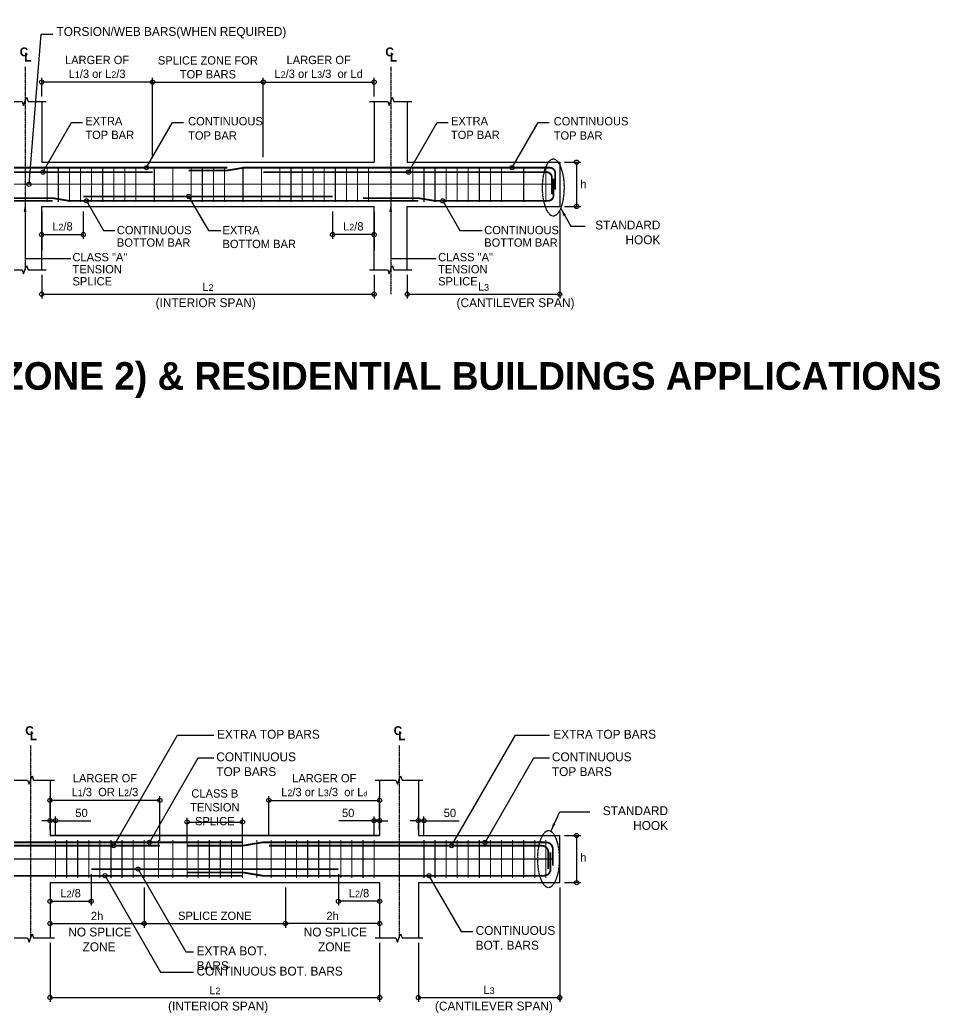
# Model space of a CAD drawing. Header units: millimetres. Extents: x 51757 to 77596, y 43835 to 63839.
# Drawn here: x 55982 to 64288, y 54060 to 63027 of the extents above; entities that cross this region are included whole.
import ezdxf

# ---------------------------------------------------------------- set-up
doc = ezdxf.new("R2010")
doc.units = ezdxf.units.MM
doc.header["$PDMODE"] = 3
doc.linetypes.add('CENTER2', pattern=[28.575, 19.05, -3.175, 3.175, -3.175])
doc.linetypes.add('HIDDEN2', pattern=[4.7625, 3.175, -1.5875])
for name, color, linetype in [('G-ANNO-DIM', 106, 'Continuous'), ('G-ANNO-SYMBOLS', 4, 'Continuous'), ('G-GRID LINES', 8, 'Continuous'), ('S-DETAILS', 254, 'Continuous'), ('S-REBARS', 162, 'Continuous')]:
    doc.layers.add(name, color=color, linetype=linetype)
doc.styles.add('Century', font='GOTHIC.TTF')
doc.dimstyles.new('DIM1_30', dxfattribs={"dimscale": 30, "dimtxt": 2.5, "dimasz": 2.5, "dimexe": 1.25, "dimexo": 1.5, "dimgap": 1, "dimtad": 1, "dimdec": 0, "dimtxsty": 'Century', "dimblk": 'SMALL', "dimcen": 2.5, "dimadec": 0, "dimazin": 0, "dimtfac": 1, "dimtdec": 0, "dimtmove": 0, "dimatfit": 3, "dimfxl": 1, "dimarcsym": 0})

# ---------------------------------------------------------------- blocks, each defined once
blk = doc.blocks.new('_Small')
at = {"color": 0, "linetype": 'ByBlock', "lineweight": -2}
blk.add_circle((0, 0), 0.25, dxfattribs=at)
blk = doc.blocks.new('*D4')
at = {"layer": 'Defpoints', "color": 0, "transparency": 16777216}
for p in [(56178.9, 60771), (59178.9, 60771), (59178.9, 60550.2)]:
    blk.add_point(p, dxfattribs=at)
at = {"layer": 'G-ANNO-DIM', "color": 0, "lineweight": -2, "transparency": 16777216}
for p, q in [((56178.9, 60726), (56178.9, 60512.7)), ((59178.9, 60726), (59178.9, 60512.7)), ((56178.9, 60550.2), (59178.9, 60550.2))]:
    blk.add_line(p, q, dxfattribs=at)
at = {"layer": 'G-ANNO-DIM', "color": 0, "lineweight": -2, "transparency": 16777216, "xscale": 75, "yscale": 75, "zscale": 75, "rotation": 180}
blk.add_blockref('_Small', (56178.9, 60550.2), dxfattribs=at)
at = {"layer": 'G-ANNO-DIM', "color": 0, "lineweight": -2, "transparency": 16777216, "xscale": 75, "yscale": 75, "zscale": 75}
blk.add_blockref('_Small', (59178.9, 60550.2), dxfattribs=at)
at = {"layer": 'G-ANNO-DIM', "color": 0, "transparency": 16777216, "insert": (57678.9, 60617.7), "char_height": 75, "attachment_point": 5, "style": 'Century'}
blk.add_mtext('L{\\H0.8x;2}', dxfattribs=at)
blk = doc.blocks.new('*D5')
at = {"layer": 'Defpoints', "color": 0, "transparency": 16777216}
for p in [(60853.9, 61342.5), (59478.9, 60771), (60853.9, 60550.2)]:
    blk.add_point(p, dxfattribs=at)
at = {"layer": 'G-ANNO-DIM', "color": 0, "lineweight": -2, "transparency": 16777216}
for p, q in [((60853.9, 61297.5), (60853.9, 60512.7)), ((59478.9, 60726), (59478.9, 60512.7)), ((59478.9, 60550.2), (60853.9, 60550.2))]:
    blk.add_line(p, q, dxfattribs=at)
at = {"layer": 'G-ANNO-DIM', "color": 0, "lineweight": -2, "transparency": 16777216, "xscale": 75, "yscale": 75, "zscale": 75, "rotation": 180}
blk.add_blockref('_Small', (59478.9, 60550.2), dxfattribs=at)
at = {"layer": 'G-ANNO-DIM', "color": 0, "lineweight": -2, "transparency": 16777216, "xscale": 75, "yscale": 75, "zscale": 75}
blk.add_blockref('_Small', (60853.9, 60550.2), dxfattribs=at)
at = {"layer": 'G-ANNO-DIM', "color": 0, "transparency": 16777216, "insert": (60166.4, 60618.5), "char_height": 75, "attachment_point": 5, "style": 'Century'}
blk.add_mtext('L{\\H0.8x;3}', dxfattribs=at)
blk = doc.blocks.new('*D6')
at = {"layer": 'Defpoints', "color": 0, "transparency": 16777216}
for p in [(56178.9, 61342.5), (56553.9, 61342.5), (56553.9, 61088.7)]:
    blk.add_point(p, dxfattribs=at)
at = {"layer": 'G-ANNO-DIM', "color": 0, "lineweight": -2, "transparency": 16777216}
for p, q in [((56178.9, 61297.5), (56178.9, 61051.2)), ((56553.9, 61297.5), (56553.9, 61051.2)), ((56178.9, 61088.7), (56553.9, 61088.7))]:
    blk.add_line(p, q, dxfattribs=at)
at = {"layer": 'G-ANNO-DIM', "color": 0, "lineweight": -2, "transparency": 16777216, "xscale": 75, "yscale": 75, "zscale": 75, "rotation": 180}
blk.add_blockref('_Small', (56178.9, 61088.7), dxfattribs=at)
at = {"layer": 'G-ANNO-DIM', "color": 0, "lineweight": -2, "transparency": 16777216, "xscale": 75, "yscale": 75, "zscale": 75}
blk.add_blockref('_Small', (56553.9, 61088.7), dxfattribs=at)
at = {"layer": 'G-ANNO-DIM', "color": 0, "transparency": 16777216, "insert": (56366.4, 61162.3), "char_height": 75, "attachment_point": 5, "style": 'Century'}
blk.add_mtext('L{\\H0.8x;2}/8', dxfattribs=at)
blk = doc.blocks.new('*D8')
at = {"layer": 'Defpoints', "color": 0, "transparency": 16777216}
for p in [(56178.9, 62464.9), (56178.9, 62290.3), (57178.9, 61742.5)]:
    blk.add_point(p, dxfattribs=at)
at = {"layer": 'G-ANNO-DIM', "color": 0, "lineweight": -2, "transparency": 16777216}
for p, q in [((56178.9, 62335.3), (56178.9, 62502.4)), ((57178.9, 61787.5), (57178.9, 62502.4)), ((57178.9, 62464.9), (56178.9, 62464.9))]:
    blk.add_line(p, q, dxfattribs=at)
at = {"layer": 'G-ANNO-DIM', "color": 0, "lineweight": -2, "transparency": 16777216, "xscale": 75, "yscale": 75, "zscale": 75, "rotation": 180}
blk.add_blockref('_Small', (56178.9, 62464.9), dxfattribs=at)
at = {"layer": 'G-ANNO-DIM', "color": 0, "lineweight": -2, "transparency": 16777216, "xscale": 75, "yscale": 75, "zscale": 75}
blk.add_blockref('_Small', (57178.9, 62464.9), dxfattribs=at)
at = {"layer": 'G-ANNO-DIM', "color": 0, "transparency": 16777216, "insert": (56678.9, 62601.9), "char_height": 75, "attachment_point": 5, "style": 'Century'}
blk.add_mtext('LARGER OF\\PL{\\H0.8x;1}/3 or L{\\H0.8x;2}/3', dxfattribs=at)
blk = doc.blocks.new('*D9')
at = {"layer": 'Defpoints', "color": 0, "transparency": 16777216}
for p in [(59178.9, 62464.9), (59178.9, 62290.3), (58178.9, 61742.5)]:
    blk.add_point(p, dxfattribs=at)
at = {"layer": 'G-ANNO-DIM', "color": 0, "lineweight": -2, "transparency": 16777216}
for p, q in [((58178.9, 61787.5), (58178.9, 62502.4)), ((59178.9, 62335.3), (59178.9, 62502.4)), ((58178.9, 62464.9), (59178.9, 62464.9))]:
    blk.add_line(p, q, dxfattribs=at)
at = {"layer": 'G-ANNO-DIM', "color": 0, "lineweight": -2, "transparency": 16777216, "xscale": 75, "yscale": 75, "zscale": 75, "rotation": 180}
blk.add_blockref('_Small', (58178.9, 62464.9), dxfattribs=at)
at = {"layer": 'G-ANNO-DIM', "color": 0, "lineweight": -2, "transparency": 16777216, "xscale": 75, "yscale": 75, "zscale": 75}
blk.add_blockref('_Small', (59178.9, 62464.9), dxfattribs=at)
at = {"layer": 'G-ANNO-DIM', "color": 0, "transparency": 16777216, "insert": (58678.9, 62601.9), "char_height": 75, "attachment_point": 5, "style": 'Century'}
blk.add_mtext('LARGER OF\\PL{\\H0.8x;2}/3 or L{\\H0.8x;3}/3  or Ld', dxfattribs=at)
blk = doc.blocks.new('*D11')
at = {"layer": 'Defpoints', "color": 0, "transparency": 16777216}
for p in [(58803.9, 61342.5), (59178.9, 61342.5), (58803.9, 61088.7)]:
    blk.add_point(p, dxfattribs=at)
at = {"layer": 'G-ANNO-DIM', "color": 0, "lineweight": -2, "transparency": 16777216}
for p, q in [((58803.9, 61297.5), (58803.9, 61051.2)), ((59178.9, 61297.5), (59178.9, 61051.2)), ((59178.9, 61088.7), (58803.9, 61088.7))]:
    blk.add_line(p, q, dxfattribs=at)
at = {"layer": 'G-ANNO-DIM', "color": 0, "lineweight": -2, "transparency": 16777216, "xscale": 75, "yscale": 75, "zscale": 75, "rotation": 180}
blk.add_blockref('_Small', (58803.9, 61088.7), dxfattribs=at)
at = {"layer": 'G-ANNO-DIM', "color": 0, "lineweight": -2, "transparency": 16777216, "xscale": 75, "yscale": 75, "zscale": 75}
blk.add_blockref('_Small', (59178.9, 61088.7), dxfattribs=at)
at = {"layer": 'G-ANNO-DIM', "color": 0, "transparency": 16777216, "insert": (58991.4, 61162.3), "char_height": 75, "attachment_point": 5, "style": 'Century'}
blk.add_mtext('L{\\H0.8x;2}/8', dxfattribs=at)
blk = doc.blocks.new('*D12')
at = {"layer": 'Defpoints', "color": 0, "transparency": 16777216}
for p in [(58178.9, 62464.9), (57178.9, 61742.5), (58178.9, 61742.5)]:
    blk.add_point(p, dxfattribs=at)
at = {"layer": 'G-ANNO-DIM', "color": 0, "lineweight": -2, "transparency": 16777216}
for p, q in [((57178.9, 61787.5), (57178.9, 62502.4)), ((58178.9, 61787.5), (58178.9, 62502.4)), ((57178.9, 62464.9), (58178.9, 62464.9))]:
    blk.add_line(p, q, dxfattribs=at)
at = {"layer": 'G-ANNO-DIM', "color": 0, "lineweight": -2, "transparency": 16777216, "xscale": 75, "yscale": 75, "zscale": 75, "rotation": 180}
blk.add_blockref('_Small', (57178.9, 62464.9), dxfattribs=at)
at = {"layer": 'G-ANNO-DIM', "color": 0, "lineweight": -2, "transparency": 16777216, "xscale": 75, "yscale": 75, "zscale": 75}
blk.add_blockref('_Small', (58178.9, 62464.9), dxfattribs=at)
at = {"layer": 'G-ANNO-DIM', "color": 0, "transparency": 16777216, "insert": (57678.9, 62597.7), "char_height": 75, "attachment_point": 5, "style": 'Century'}
blk.add_mtext('SPLICE ZONE FOR\\PTOP BARS', dxfattribs=at)
blk = doc.blocks.new('*D23')
at = {"layer": 'Defpoints', "color": 0, "transparency": 16777216}
for p in [(56625.8, 55360.1), (56253.9, 55238.1), (56625.8, 55069.1)]:
    blk.add_point(p, dxfattribs=at)
at = {"layer": 'G-ANNO-DIM', "color": 0, "lineweight": -2, "transparency": 16777216}
for p, q in [((56625.8, 55315.1), (56625.8, 55031.6)), ((56253.9, 55193.1), (56253.9, 55031.6)), ((56253.9, 55069.1), (56625.8, 55069.1))]:
    blk.add_line(p, q, dxfattribs=at)
at = {"layer": 'G-ANNO-DIM', "color": 0, "lineweight": -2, "transparency": 16777216, "xscale": 75, "yscale": 75, "zscale": 75, "rotation": 180}
blk.add_blockref('_Small', (56253.9, 55069.1), dxfattribs=at)
at = {"layer": 'G-ANNO-DIM', "color": 0, "lineweight": -2, "transparency": 16777216, "xscale": 75, "yscale": 75, "zscale": 75}
blk.add_blockref('_Small', (56625.8, 55069.1), dxfattribs=at)
at = {"layer": 'G-ANNO-DIM', "color": 0, "transparency": 16777216, "insert": (56439.9, 55142.6), "char_height": 75, "attachment_point": 5, "style": 'Century'}
blk.add_mtext('L{\\H0.8x;2}/8', dxfattribs=at)
blk = doc.blocks.new('*D24')
at = {"layer": 'Defpoints', "color": 0, "transparency": 16777216}
for p in [(58857.1, 55360.1), (59228.9, 55238.1), (58857.1, 55069.1)]:
    blk.add_point(p, dxfattribs=at)
at = {"layer": 'G-ANNO-DIM', "color": 0, "lineweight": -2, "transparency": 16777216}
for p, q in [((58857.1, 55315.1), (58857.1, 55031.6)), ((59228.9, 55193.1), (59228.9, 55031.6)), ((59228.9, 55069.1), (58857.1, 55069.1))]:
    blk.add_line(p, q, dxfattribs=at)
at = {"layer": 'G-ANNO-DIM', "color": 0, "lineweight": -2, "transparency": 16777216, "xscale": 75, "yscale": 75, "zscale": 75, "rotation": 180}
blk.add_blockref('_Small', (58857.1, 55069.1), dxfattribs=at)
at = {"layer": 'G-ANNO-DIM', "color": 0, "lineweight": -2, "transparency": 16777216, "xscale": 75, "yscale": 75, "zscale": 75}
blk.add_blockref('_Small', (59228.9, 55069.1), dxfattribs=at)
at = {"layer": 'G-ANNO-DIM', "color": 0, "transparency": 16777216, "insert": (59043, 55142.6), "char_height": 75, "attachment_point": 5, "style": 'Century'}
blk.add_mtext('L{\\H0.8x;2}/8', dxfattribs=at)
blk = doc.blocks.new('*D26')
at = {"layer": 'Defpoints', "color": 0, "transparency": 16777216}
for p in [(56253.9, 55238.1), (57103.9, 55238.1), (57103.9, 54868.5)]:
    blk.add_point(p, dxfattribs=at)
at = {"layer": 'G-ANNO-DIM', "color": 0, "lineweight": -2, "transparency": 16777216}
for p, q in [((56253.9, 55193.1), (56253.9, 54831)), ((57103.9, 55193.1), (57103.9, 54831)), ((56253.9, 54868.5), (57103.9, 54868.5))]:
    blk.add_line(p, q, dxfattribs=at)
at = {"layer": 'G-ANNO-DIM', "color": 0, "lineweight": -2, "transparency": 16777216, "xscale": 75, "yscale": 75, "zscale": 75, "rotation": 180}
blk.add_blockref('_Small', (56253.9, 54868.5), dxfattribs=at)
at = {"layer": 'G-ANNO-DIM', "color": 0, "lineweight": -2, "transparency": 16777216, "xscale": 75, "yscale": 75, "zscale": 75}
blk.add_blockref('_Small', (57103.9, 54868.5), dxfattribs=at)
at = {"layer": 'G-ANNO-DIM', "color": 0, "transparency": 16777216, "insert": (56678.9, 54936.9), "char_height": 75, "attachment_point": 5, "style": 'Century'}
blk.add_mtext('2h', dxfattribs=at)
blk = doc.blocks.new('*D27')
at = {"layer": 'Defpoints', "color": 0, "transparency": 16777216}
for p in [(58378.9, 55238.1), (59228.9, 55238.1), (58378.9, 54868.5)]:
    blk.add_point(p, dxfattribs=at)
at = {"layer": 'G-ANNO-DIM', "color": 0, "lineweight": -2, "transparency": 16777216}
for p, q in [((58378.9, 55193.1), (58378.9, 54831)), ((59228.9, 55193.1), (59228.9, 54831)), ((59228.9, 54868.5), (58378.9, 54868.5))]:
    blk.add_line(p, q, dxfattribs=at)
at = {"layer": 'G-ANNO-DIM', "color": 0, "lineweight": -2, "transparency": 16777216, "xscale": 75, "yscale": 75, "zscale": 75, "rotation": 180}
blk.add_blockref('_Small', (58378.9, 54868.5), dxfattribs=at)
at = {"layer": 'G-ANNO-DIM', "color": 0, "lineweight": -2, "transparency": 16777216, "xscale": 75, "yscale": 75, "zscale": 75}
blk.add_blockref('_Small', (59228.9, 54868.5), dxfattribs=at)
at = {"layer": 'G-ANNO-DIM', "color": 0, "transparency": 16777216, "insert": (58803.9, 54936.9), "char_height": 75, "attachment_point": 5, "style": 'Century'}
blk.add_mtext('2h', dxfattribs=at)
blk = doc.blocks.new('*D28')
at = {"layer": 'Defpoints', "color": 0, "transparency": 16777216}
for p in [(57103.9, 55238.1), (58378.9, 55238.1), (58378.9, 54868.5)]:
    blk.add_point(p, dxfattribs=at)
at = {"layer": 'G-ANNO-DIM', "color": 0, "lineweight": -2, "transparency": 16777216}
for p, q in [((57103.9, 55193.1), (57103.9, 54831)), ((58378.9, 55193.1), (58378.9, 54831)), ((57103.9, 54868.5), (58378.9, 54868.5))]:
    blk.add_line(p, q, dxfattribs=at)
at = {"layer": 'G-ANNO-DIM', "color": 0, "lineweight": -2, "transparency": 16777216, "xscale": 75, "yscale": 75, "zscale": 75, "rotation": 180}
blk.add_blockref('_Small', (57103.9, 54868.5), dxfattribs=at)
at = {"layer": 'G-ANNO-DIM', "color": 0, "lineweight": -2, "transparency": 16777216, "xscale": 75, "yscale": 75, "zscale": 75}
blk.add_blockref('_Small', (58378.9, 54868.5), dxfattribs=at)
at = {"layer": 'G-ANNO-DIM', "color": 0, "transparency": 16777216, "insert": (57741.4, 54937.9), "char_height": 75, "width": 669.343, "attachment_point": 5, "style": 'Century'}
blk.add_mtext('SPLICE ZONE', dxfattribs=at)
blk = doc.blocks.new('*D41')
at = {"layer": 'Defpoints', "color": 0, "transparency": 16777216}
for p in [(56253.9, 54738.1), (59228.9, 54738.1), (59228.9, 54200.4)]:
    blk.add_point(p, dxfattribs=at)
at = {"layer": 'G-ANNO-DIM', "color": 0, "lineweight": -2, "transparency": 16777216}
for p, q in [((56253.9, 54693.1), (56253.9, 54162.9)), ((59228.9, 54693.1), (59228.9, 54162.9)), ((56253.9, 54200.4), (59228.9, 54200.4))]:
    blk.add_line(p, q, dxfattribs=at)
at = {"layer": 'G-ANNO-DIM', "color": 0, "lineweight": -2, "transparency": 16777216, "xscale": 75, "yscale": 75, "zscale": 75, "rotation": 180}
blk.add_blockref('_Small', (56253.9, 54200.4), dxfattribs=at)
at = {"layer": 'G-ANNO-DIM', "color": 0, "lineweight": -2, "transparency": 16777216, "xscale": 75, "yscale": 75, "zscale": 75}
blk.add_blockref('_Small', (59228.9, 54200.4), dxfattribs=at)
at = {"layer": 'G-ANNO-DIM', "color": 0, "transparency": 16777216, "insert": (57741.4, 54267.9), "char_height": 75, "attachment_point": 5, "style": 'Century'}
blk.add_mtext('L{\\H0.8x;2}', dxfattribs=at)
blk = doc.blocks.new('*D42')
at = {"layer": 'Defpoints', "color": 0, "transparency": 16777216}
for p in [(60853.9, 55238.1), (59578.9, 54738.1), (60853.9, 54200.4)]:
    blk.add_point(p, dxfattribs=at)
at = {"layer": 'G-ANNO-DIM', "color": 0, "lineweight": -2, "transparency": 16777216}
for p, q in [((60853.9, 55193.1), (60853.9, 54162.9)), ((59578.9, 54693.1), (59578.9, 54162.9)), ((59578.9, 54200.4), (60853.9, 54200.4))]:
    blk.add_line(p, q, dxfattribs=at)
at = {"layer": 'G-ANNO-DIM', "color": 0, "lineweight": -2, "transparency": 16777216, "xscale": 75, "yscale": 75, "zscale": 75, "rotation": 180}
blk.add_blockref('_Small', (59578.9, 54200.4), dxfattribs=at)
at = {"layer": 'G-ANNO-DIM', "color": 0, "lineweight": -2, "transparency": 16777216, "xscale": 75, "yscale": 75, "zscale": 75}
blk.add_blockref('_Small', (60853.9, 54200.4), dxfattribs=at)
at = {"layer": 'G-ANNO-DIM', "color": 0, "transparency": 16777216, "insert": (60216.4, 54268.7), "char_height": 75, "attachment_point": 5, "style": 'Century'}
blk.add_mtext('L{\\H0.8x;3}', dxfattribs=at)
blk = doc.blocks.new('*D15')
at = {"layer": 'Defpoints', "color": 0, "transparency": 16777216}
for p in [(57991.4, 55784.7), (57491.4, 55571.1), (57991.4, 55571.1)]:
    blk.add_point(p, dxfattribs=at)
at = {"layer": 'G-ANNO-DIM', "color": 0, "lineweight": -2, "transparency": 16777216}
for p, q in [((57491.4, 55616.1), (57491.4, 55822.2)), ((57491.4, 55784.7), (57991.4, 55784.7)), ((57991.4, 55616.1), (57991.4, 55822.2))]:
    blk.add_line(p, q, dxfattribs=at)
at = {"layer": 'G-ANNO-DIM', "color": 0, "lineweight": -2, "transparency": 16777216, "xscale": 75, "yscale": 75, "zscale": 75, "rotation": 180}
blk.add_blockref('_Small', (57491.4, 55784.7), dxfattribs=at)
at = {"layer": 'G-ANNO-DIM', "color": 0, "lineweight": -2, "transparency": 16777216, "xscale": 75, "yscale": 75, "zscale": 75}
blk.add_blockref('_Small', (57991.4, 55784.7), dxfattribs=at)
at = {"layer": 'G-ANNO-DIM', "color": 0, "transparency": 16777216, "insert": (57741.4, 55917.5), "char_height": 75, "width": 790.525, "attachment_point": 5, "style": 'Century'}
blk.add_mtext('CLASS B TENSION SPLICE', dxfattribs=at)
blk = doc.blocks.new('*D16')
at = {"layer": 'Defpoints', "color": 0, "transparency": 16777216}
for p in [(56253.9, 55980.6), (56253.9, 55663.1), (57245.6, 55571.1)]:
    blk.add_point(p, dxfattribs=at)
at = {"layer": 'G-ANNO-DIM', "color": 0, "lineweight": -2, "transparency": 16777216}
for p, q in [((56253.9, 55708.1), (56253.9, 56018.1)), ((57245.6, 55980.6), (56253.9, 55980.6)), ((57245.6, 55616.1), (57245.6, 56018.1))]:
    blk.add_line(p, q, dxfattribs=at)
at = {"layer": 'G-ANNO-DIM', "color": 0, "lineweight": -2, "transparency": 16777216, "xscale": 75, "yscale": 75, "zscale": 75, "rotation": 180}
blk.add_blockref('_Small', (56253.9, 55980.6), dxfattribs=at)
at = {"layer": 'G-ANNO-DIM', "color": 0, "lineweight": -2, "transparency": 16777216, "xscale": 75, "yscale": 75, "zscale": 75}
blk.add_blockref('_Small', (57245.6, 55980.6), dxfattribs=at)
at = {"layer": 'G-ANNO-DIM', "color": 0, "transparency": 16777216, "insert": (56749.8, 56117.5), "char_height": 75, "width": 696.408, "attachment_point": 5, "style": 'Century'}
blk.add_mtext('LARGER OF L{\\H0.8x;1}/3  OR L{\\H0.8x;2}/3 ', dxfattribs=at)
blk = doc.blocks.new('*D17')
at = {"layer": 'Defpoints', "color": 0, "transparency": 16777216}
for p in [(59228.9, 55980.6), (58228.9, 55615.3), (59228.9, 55663.1)]:
    blk.add_point(p, dxfattribs=at)
at = {"layer": 'G-ANNO-DIM', "color": 0, "lineweight": -2, "transparency": 16777216}
for p, q in [((58228.9, 55660.3), (58228.9, 56018.1)), ((58228.9, 55980.6), (59228.9, 55980.6)), ((59228.9, 55708.1), (59228.9, 56018.1))]:
    blk.add_line(p, q, dxfattribs=at)
at = {"layer": 'G-ANNO-DIM', "color": 0, "lineweight": -2, "transparency": 16777216, "xscale": 75, "yscale": 75, "zscale": 75, "rotation": 180}
blk.add_blockref('_Small', (58228.9, 55980.6), dxfattribs=at)
at = {"layer": 'G-ANNO-DIM', "color": 0, "lineweight": -2, "transparency": 16777216, "xscale": 75, "yscale": 75, "zscale": 75}
blk.add_blockref('_Small', (59228.9, 55980.6), dxfattribs=at)
at = {"layer": 'G-ANNO-DIM', "color": 0, "transparency": 16777216, "insert": (58728.9, 56117.5), "char_height": 75, "attachment_point": 5, "style": 'Century'}
blk.add_mtext('LARGER OF\\PL{\\H0.8x;2}/3 or L{\\H0.8x;3}/3  or L{\\H0.6x;d}', dxfattribs=at)
blk = doc.blocks.new('*D37')
at = {"layer": 'Defpoints', "color": 0, "transparency": 16777216}
for p in [(56303.9, 55797.1), (56253.9, 55663.1), (56303.9, 55623.1)]:
    blk.add_point(p, dxfattribs=at)
at = {"layer": 'G-ANNO-DIM', "color": 0, "lineweight": -2, "transparency": 16777216}
for p, q in [((56253.9, 55797.1), (56178.9, 55797.1)), ((56253.9, 55708.1), (56253.9, 55834.6)), ((56253.9, 55797.1), (56303.9, 55797.1)), ((56303.9, 55668.1), (56303.9, 55834.6)), ((56303.9, 55797.1), (56622.1, 55797.1))]:
    blk.add_line(p, q, dxfattribs=at)
at = {"layer": 'G-ANNO-DIM', "color": 0, "lineweight": -2, "transparency": 16777216, "xscale": 75, "yscale": 75, "zscale": 75}
blk.add_blockref('_Small', (56253.9, 55797.1), dxfattribs=at)
at = {"layer": 'G-ANNO-DIM', "color": 0, "lineweight": -2, "transparency": 16777216, "xscale": 75, "yscale": 75, "zscale": 75, "rotation": 180}
blk.add_blockref('_Small', (56303.9, 55797.1), dxfattribs=at)
at = {"layer": 'G-ANNO-DIM', "color": 0, "transparency": 16777216, "insert": (56538, 55866.5), "char_height": 75, "attachment_point": 5, "style": 'Century'}
blk.add_mtext('50', dxfattribs=at)
blk = doc.blocks.new('*D19')
at = {"layer": 'Defpoints', "color": 0, "transparency": 16777216}
for p in [(59178.9, 55797.1), (59178.9, 55623.1), (59228.9, 55663.1)]:
    blk.add_point(p, dxfattribs=at)
at = {"layer": 'G-ANNO-DIM', "color": 0, "lineweight": -2, "transparency": 16777216}
for p, q in [((59178.9, 55797.1), (58860.8, 55797.1)), ((59178.9, 55668.1), (59178.9, 55834.6)), ((59228.9, 55797.1), (59178.9, 55797.1)), ((59228.9, 55708.1), (59228.9, 55834.6)), ((59228.9, 55797.1), (59303.9, 55797.1))]:
    blk.add_line(p, q, dxfattribs=at)
at = {"layer": 'G-ANNO-DIM', "color": 0, "lineweight": -2, "transparency": 16777216, "xscale": 75, "yscale": 75, "zscale": 75}
blk.add_blockref('_Small', (59178.9, 55797.1), dxfattribs=at)
at = {"layer": 'G-ANNO-DIM', "color": 0, "lineweight": -2, "transparency": 16777216, "xscale": 75, "yscale": 75, "zscale": 75, "rotation": 180}
blk.add_blockref('_Small', (59228.9, 55797.1), dxfattribs=at)
at = {"layer": 'G-ANNO-DIM', "color": 0, "transparency": 16777216, "insert": (58944.9, 55866.5), "char_height": 75, "attachment_point": 5, "style": 'Century'}
blk.add_mtext('50', dxfattribs=at)
blk = doc.blocks.new('*D38')
at = {"layer": 'Defpoints', "color": 0, "transparency": 16777216}
for p in [(59628.9, 55797.1), (59578.9, 55663.1), (59628.9, 55623.1)]:
    blk.add_point(p, dxfattribs=at)
at = {"layer": 'G-ANNO-DIM', "color": 0, "lineweight": -2, "transparency": 16777216}
for p, q in [((59578.9, 55797.1), (59503.9, 55797.1)), ((59578.9, 55708.1), (59578.9, 55834.6)), ((59578.9, 55797.1), (59628.9, 55797.1)), ((59628.9, 55668.1), (59628.9, 55834.6)), ((59628.9, 55797.1), (59947.1, 55797.1))]:
    blk.add_line(p, q, dxfattribs=at)
at = {"layer": 'G-ANNO-DIM', "color": 0, "lineweight": -2, "transparency": 16777216, "xscale": 75, "yscale": 75, "zscale": 75}
blk.add_blockref('_Small', (59578.9, 55797.1), dxfattribs=at)
at = {"layer": 'G-ANNO-DIM', "color": 0, "lineweight": -2, "transparency": 16777216, "xscale": 75, "yscale": 75, "zscale": 75, "rotation": 180}
blk.add_blockref('_Small', (59628.9, 55797.1), dxfattribs=at)
at = {"layer": 'G-ANNO-DIM', "color": 0, "transparency": 16777216, "insert": (59863, 55866.5), "char_height": 75, "attachment_point": 5, "style": 'Century'}
blk.add_mtext('50', dxfattribs=at)

msp = doc.modelspace()

# ---------------------------------------------------------------- linework, layer by layer
at = {"color": 8, "linetype": 'Continuous'}
for points in [[(55838.9, 62290.3), (56001.6, 62290.3), (56015.3, 62252.8), (56042.6, 62327.8), (56056.2, 62290.3), (56218.9, 62290.3)], [(59138.9, 62290.3), (59301.6, 62290.3), (59315.3, 62252.8), (59342.6, 62327.8), (59356.2, 62290.3), (59518.9, 62290.3)], [(55838.9, 60771), (56001.6, 60771), (56015.3, 60733.5), (56042.6, 60808.5), (56056.2, 60771), (56218.9, 60771)], [(59138.9, 60771), (59301.6, 60771), (59315.3, 60733.5), (59342.6, 60808.5), (59356.2, 60771), (59518.9, 60771)], [(55863.9, 56163.1), (56051.6, 56163.1), (56065.3, 56125.6), (56092.6, 56200.6), (56106.2, 56163.1), (56293.9, 56163.1)], [(59188.9, 56163.1), (59376.6, 56163.1), (59390.3, 56125.6), (59417.6, 56200.6), (59431.2, 56163.1), (59618.9, 56163.1)], [(55863.9, 54738.1), (56051.6, 54738.1), (56065.3, 54700.6), (56092.6, 54775.6), (56106.2, 54738.1), (56293.9, 54738.1)], [(59188.9, 54738.1), (59376.6, 54738.1), (59390.3, 54700.6), (59417.6, 54775.6), (59431.2, 54738.1), (59618.9, 54738.1)]]:
    msp.add_lwpolyline(points, dxfattribs=at)
at = {"layer": 'G-ANNO-DIM'}
for p, q in [((60898.9, 61742.5), (61043.8, 61742.5)), ((61006.3, 61742.5), (61006.3, 61342.5)), ((60898.9, 61342.5), (61043.8, 61342.5)), ((60898.9, 55663.1), (61043.8, 55663.1)), ((61006.3, 55663.1), (61006.3, 55238.1)), ((60898.9, 55238.1), (61043.8, 55238.1))]:
    msp.add_line(p, q, dxfattribs=at)
at = {"layer": 'G-ANNO-SYMBOLS'}
for p, q in [((56253.9, 56163.1), (56253.9, 55663.1)), ((59228.9, 56163.1), (59228.9, 55663.1)), ((59578.9, 56163.1), (59578.9, 55663.1)), ((59228.9, 55663.1), (56253.9, 55663.1)), ((56253.9, 55663.1), (59228.9, 55663.1)), ((59578.9, 55663.1), (60853.9, 55663.1)), ((60853.9, 55238.1), (60853.9, 55663.1)), ((56253.9, 55238.1), (56253.9, 54738.1)), ((56253.9, 55238.1), (59228.9, 55238.1)), ((59228.9, 55238.1), (59228.9, 54738.1)), ((59578.9, 55238.1), (60853.9, 55238.1)), ((59578.9, 55238.1), (59578.9, 54738.1))]:
    msp.add_line(p, q, dxfattribs=at)
at = {"layer": 'G-ANNO-SYMBOLS', "color": 8, "linetype": 'HIDDEN2', "ltscale": 0.5, "extrusion": (0, 0, -1)}
for centre in [(60796.2, 61513), (60753.1, 55450.6)]:
    msp.add_ellipse(centre, major_axis=(0, -255.4), ratio=0.391516, dxfattribs=at)
at = {"layer": 'G-GRID LINES', "linetype": 'CENTER2', "ltscale": 0.5}
for p, q in [((56028.9, 62603.7), (56028.9, 60771)), ((59328.9, 62603.7), (59328.9, 60550.2)), ((56078.9, 56476.6), (56078.9, 54738.1)), ((59403.9, 56476.6), (59403.9, 54738.1))]:
    msp.add_line(p, q, dxfattribs=at)
at = {"layer": 'S-DETAILS'}
for p, q in [((56178.9, 62290.3), (56178.9, 61742.5)), ((59178.9, 62290.3), (59178.9, 61742.5)), ((59478.9, 62290.3), (59478.9, 61742.5)), ((56178.9, 61742.5), (59178.9, 61742.5)), ((59478.9, 61742.5), (60853.9, 61742.5)), ((60853.9, 61742.5), (60853.9, 61342.5)), ((56178.9, 60771), (56178.9, 61342.5)), ((56178.9, 61342.5), (59178.9, 61342.5)), ((59178.9, 60771), (59178.9, 61342.5)), ((59478.9, 60771), (59478.9, 61342.5)), ((59478.9, 61342.5), (60853.9, 61342.5)), ((56178.9, 61292.5), (56178.9, 60944.7)), ((59178.9, 61292.5), (59178.9, 60944.7))]:
    msp.add_line(p, q, dxfattribs=at)
at = {"layer": 'S-REBARS', "color": 5}
for points, const_width in [([(57853.9, 61692.5), (54703.9, 61692.5), (54553.9, 61667.5), (54203.9, 61667.5)], 16), ([(56553.9, 61432.5), (58803.9, 61432.5)], 16), ([(59578.9, 61392.5), (56428.9, 61392.5), (56278.9, 61417.5), (55778.9, 61417.5)], 16), ([(57991.4, 55601.1), (54846.4, 55601.1), (54666.4, 55571.1), (54166.4, 55571.1)], 16), ([(60731.9, 55601.1), (58171.4, 55601.1), (57991.4, 55571.1), (57491.4, 55571.1)], 16), ([(60728.9, 55623.1), (60728.9, 55278.1)], 10), ([(54912.3, 55571.1), (57245.6, 55571.1)], 16), ([(58228.9, 55571.1), (60691.9, 55571.1)], 16), ([(54166.4, 55330.1), (54666.4, 55330.1), (54846.4, 55300.1), (57991.4, 55300.1)], 16), ([(56625.8, 55360.1), (58857.1, 55360.1)], 16), ([(57491.4, 55330.1), (57991.4, 55330.1), (58171.4, 55300.1), (60711.9, 55300.1)], 16)]:
    msp.add_lwpolyline(points, dxfattribs=dict(at, const_width=const_width))
at = {"layer": 'S-REBARS', "color": 4, "lineweight": 30, "const_width": 10}
for points in [[(56228.9, 61702.5), (56228.9, 61382.5)], [(56328.9, 61702.5), (56328.9, 61382.5)], [(56428.9, 61702.5), (56428.9, 61382.5)], [(56528.9, 61702.5), (56528.9, 61382.5)], [(56628.9, 61702.5), (56628.9, 61382.5)], [(56728.9, 61702.5), (56728.9, 61382.5)], [(56828.9, 61702.5), (56828.9, 61382.5)], [(56928.9, 61702.5), (56928.9, 61382.5)], [(57028.9, 61702.5), (57028.9, 61382.5)], [(57195.6, 61702.5), (57195.6, 61382.5)], [(57362.3, 61702.5), (57362.3, 61382.5)], [(57528.9, 61702.5), (57528.9, 61382.5)], [(57628.9, 61702.5), (57628.9, 61382.5)], [(57728.9, 61702.5), (57728.9, 61382.5)], [(57828.9, 61702.5), (57828.9, 61382.5)], [(57995.6, 61702.5), (57995.6, 61382.5)], [(58162.3, 61702.5), (58162.3, 61382.5)], [(58328.9, 61702.5), (58328.9, 61382.5)], [(58428.9, 61702.5), (58428.9, 61382.5)], [(58528.9, 61702.5), (58528.9, 61382.5)], [(58628.9, 61702.5), (58628.9, 61382.5)], [(58728.9, 61702.5), (58728.9, 61382.5)], [(58828.9, 61702.5), (58828.9, 61382.5)], [(58928.9, 61702.5), (58928.9, 61382.5)], [(59028.9, 61702.5), (59028.9, 61382.5)], [(59128.9, 61702.5), (59128.9, 61382.5)], [(59528.9, 61702.5), (59528.9, 61382.5)], [(59628.9, 61702.5), (59628.9, 61382.5)], [(59728.9, 61702.5), (59728.9, 61382.5)], [(59828.9, 61702.5), (59828.9, 61382.5)], [(59928.9, 61702.5), (59928.9, 61382.5)], [(60028.9, 61702.5), (60028.9, 61382.5)], [(60128.9, 61702.5), (60128.9, 61382.5)], [(60228.9, 61702.5), (60228.9, 61382.5)], [(60328.9, 61702.5), (60328.9, 61382.5)], [(60528.9, 61702.5), (60528.9, 61382.5)], [(60528.9, 61702.5), (60528.9, 61382.5)], [(60728.9, 61702.5), (60728.9, 61382.5)], [(56303.9, 55623.1), (56303.9, 55278.1)], [(56403.9, 55623.1), (56403.9, 55278.1)], [(56503.9, 55623.1), (56503.9, 55278.1)], [(56603.9, 55623.1), (56603.9, 55278.1)], [(56703.9, 55623.1), (56703.9, 55278.1)], [(56803.9, 55623.1), (56803.9, 55278.1)], [(56903.9, 55623.1), (56903.9, 55278.1)], [(57003.9, 55623.1), (57003.9, 55278.1)], [(57103.9, 55623.1), (57103.9, 55278.1)], [(57233.1, 55623.1), (57233.1, 55278.1)], [(57362.3, 55623.1), (57362.3, 55278.1)], [(57491.4, 55623.1), (57491.4, 55278.1)], [(57591.4, 55623.1), (57591.4, 55278.1)], [(57691.4, 55623.1), (57691.4, 55278.1)], [(57791.4, 55623.1), (57791.4, 55278.1)], [(57891.4, 55623.1), (57891.4, 55278.1)], [(57991.4, 55623.1), (57991.4, 55278.1)], [(58120.6, 55623.1), (58120.6, 55278.1)], [(58249.8, 55623.1), (58249.8, 55278.1)], [(58378.9, 55623.1), (58378.9, 55278.1)], [(58478.9, 55623.1), (58478.9, 55278.1)], [(58578.9, 55623.1), (58578.9, 55278.1)], [(58678.9, 55623.1), (58678.9, 55278.1)], [(58778.9, 55623.1), (58778.9, 55278.1)], [(58878.9, 55623.1), (58878.9, 55278.1)], [(58978.9, 55623.1), (58978.9, 55278.1)], [(59078.9, 55623.1), (59078.9, 55278.1)], [(59178.9, 55623.1), (59178.9, 55278.1)], [(59628.9, 55623.1), (59628.9, 55278.1)], [(59728.9, 55623.1), (59728.9, 55278.1)], [(59828.9, 55623.1), (59828.9, 55278.1)], [(59928.9, 55623.1), (59928.9, 55278.1)], [(60028.9, 55623.1), (60028.9, 55278.1)], [(60128.9, 55623.1), (60128.9, 55278.1)], [(60228.9, 55623.1), (60228.9, 55278.1)], [(60328.9, 55623.1), (60328.9, 55278.1)], [(60428.9, 55623.1), (60428.9, 55278.1)], [(60528.9, 55623.1), (60528.9, 55278.1)], [(60628.9, 55623.1), (60628.9, 55278.1)]]:
    msp.add_lwpolyline(points, dxfattribs=at)
at = {"layer": 'S-REBARS', "color": 5, "const_width": 16}
for points in [[(57503.9, 61667.5), (57853.9, 61667.5), (58003.9, 61692.5), (60763.9, 61692.5, -0.414214), (60813.9, 61642.5), (60813.9, 61492.5)], [(58178.9, 61652.4), (60733.9, 61652.4, -0.414214), (60783.9, 61602.4), (60783.9, 61452.4)], [(59729.9, 55601.1), (60731.9, 55601.1, -0.414214), (60791.9, 55541.1), (60791.9, 55391.1)], [(60691.9, 55571.1, -0.414214), (60751.9, 55511.1), (60751.9, 55361.1)], [(60711.9, 55300.1, 0.414214), (60771.9, 55360.1), (60771.9, 55510.1)]]:
    msp.add_lwpolyline(points, format="xyb", dxfattribs=at)
at = {"layer": 'S-REBARS', "color": 5, "lineweight": 30}
for points, const_width in [([(57178.9, 61652.4), (54878.9, 61652.4)], 16), ([(52640.9, 61542.5), (60791.9, 61542.5)], 10), ([(52640.9, 55450.6), (60791.9, 55450.6)], 10)]:
    msp.add_lwpolyline(points, dxfattribs=dict(at, const_width=const_width))
at = {"layer": 'S-REBARS', "color": 5, "lineweight": 30, "const_width": 16}
msp.add_lwpolyline([(52643.9, 61592.5), (52643.9, 61442.5, 0.414214), (52693.9, 61392.5), (56278.9, 61392.5)], format="xyb", dxfattribs=at)
at = {"layer": 'S-REBARS', "color": 5}
msp.add_lwpolyline([(60798.9, 61592.5, 16, 16, 0), (60798.9, 61442.5, 16, 16, -0.414214), (60748.9, 61392.5, 16, 16, 0), (60632.5, 61392.5, 16, 16, 0), (60271.2, 61392.5, 16, 16, 0), (59728.9, 61392.5, 16, 16, 0), (59578.9, 61417.5, 16, 16, 0), (59078.9, 61417.5, 0, 0, 0)], format="xyseb", dxfattribs=at)

# ---------------------------------------------------------------- block references
at = {"layer": 'G-ANNO-DIM', "xscale": 75, "yscale": 75, "zscale": 75}
for p, rotation in [((61006.3, 61742.5), 90), ((61006.3, 61342.5), 270), ((61006.3, 55663.1), 90), ((61006.3, 55238.1), 270)]:
    msp.add_blockref('_Small', p, dxfattribs=dict(at, rotation=rotation))
at = {"layer": 'G-ANNO-DIM', "color": 1, "xscale": 75, "yscale": 75, "zscale": 75, "rotation": 106.3783494717528}
msp.add_blockref('_Small', (57505.2, 61432.5), dxfattribs=at)

# ---------------------------------------------------------------- texts
at = {"layer": 'Defpoints', "insert": (52525.4, 59937.1), "char_height": 250, "width": 12453.323, "attachment_point": 1, "style": 'Century'}
msp.add_mtext('{\\fCentury Gothic|b1|i0|c0|p34;IMRF (FOR SEISMIC ZONE 2) & RESIDENTIAL BUILDINGS APPLICATIONS}', dxfattribs=at)
at = {"layer": 'G-ANNO-DIM', "style": 'Century'}
for s, p in [('(INTERIOR SPAN)', (57207.3, 60433.5)), ('(CANTILEVER SPAN)', (59923.4, 60433.5))]:
    msp.add_text(s, height=80, dxfattribs=at).set_placement(p)
for s, insert, char_height, width, attachment_point in [('TORSION/WEB BARS(WHEN REQUIRED)', (56312.3, 62961.8), 80, 2442.225, 1), ('EXTRA TOP BAR', (56572.6, 62151), 75, 445.386, 1), ('EXTRA TOP BAR', (59872.6, 62151), 75, 445.386, 1), ('EXTRA BOTTOM BAR', (57810.8, 61166.5), 75, 695.069, 1), ('STANDARD HOOK', (61762.8, 61214.6), 80, 640.157, 3), ('EXTRA TOP BARS', (57761.4, 56617.2), 80, 895.55, 1), ('EXTRA TOP BARS', (60796.5, 56617.2), 80, 895.55, 1), ('CONTINUOUS TOP BARS ', (57754.8, 56413.3), 80, 885.074, 1), ('CONTINUOUS TOP BARS ', (60783.7, 56413.3), 80, 885.074, 1), ('STANDARD HOOK', (61831.9, 55927.4), 80, 653.696, 3), ('\\pi36.50696;NO SPLICE \\P\\pi166.10587;ZONE', (56382.1, 54831.7), 80, 617.46, 1), ('\\pi36.50696;NO SPLICE \\P\\pi166.10587;ZONE', (58507.1, 54831.7), 80, 617.46, 1), ('CONTINUOUS BOT. BARS ', (60095.4, 54845.8), 80, 902.978, 1), ('EXTRA BOT. BARS', (57576.5, 54661.3), 80, 895.55, 1), ('CONTINUOUS BOT. BARS ', (57576.5, 54478.9), 80, 1325.168, 1), ('(INTERIOR SPAN)', (57319.4, 54163.6), 80, 895.55, 1), ('(CANTILEVER SPAN)', (59728.2, 54163.6), 80, 1088.983, 1)]:
    msp.add_mtext(s, dxfattribs=dict(at, insert=insert, char_height=char_height, width=width, attachment_point=attachment_point))
at = {"layer": 'G-ANNO-DIM', "color": 7, "char_height": 80, "width": 142.382, "attachment_point": 1, "style": 'Century'}
for s, insert in [('{\\fCentury Gothic|b1|i0|c0|p34;C}', (55980.4, 62777.8)), ('{\\fCentury Gothic|b1|i0|c0|p34;C}', (59280.4, 62777.8)), ('{\\fCentury Gothic|b1|i0|c0|p34;L}', (56021.5, 62730.4)), ('{\\fCentury Gothic|b1|i0|c0|p34;L}', (59321.5, 62730.4)), ('{\\fCentury Gothic|b1|i0|c0|p34;C}', (56030.4, 56650.6)), ('{\\fCentury Gothic|b1|i0|c0|p34;L}', (56071.5, 56603.2)), ('{\\fCentury Gothic|b1|i0|c0|p34;C}', (59355.4, 56650.6)), ('{\\fCentury Gothic|b1|i0|c0|p34;L}', (59396.5, 56603.2))]:
    msp.add_mtext(s, dxfattribs=dict(at, insert=insert))
at = {"layer": 'G-ANNO-DIM', "char_height": 75, "attachment_point": 1, "style": 'Century'}
for s, insert, width, line_spacing_factor in [('CONTINUOUS TOP BAR', (57500.1, 62149.2), 690.102, 1.029593), ('CONTINUOUS TOP BAR', (60800.1, 62149.2), 690.102, 1.029593), ('CONTINUOUS BOTTOM BAR', (56857.3, 61166.5), 681.091, 0.900296), ('CONTINUOUS BOTTOM BAR', (60172.9, 61166.5), 681.091, 0.900296), ('CLASS "A" TENSION SPLICE', (56456.7, 60922.2), 782.451, 0.871999), ('CLASS "A" TENSION SPLICE', (59756.7, 60922.2), 782.451, 0.871999)]:
    msp.add_mtext(s, dxfattribs=dict(at, insert=insert, width=width, line_spacing_factor=line_spacing_factor))
at = {"layer": 'G-ANNO-DIM', "char_height": 75, "attachment_point": 5, "style": 'Century'}
for insert in [(61067.9, 61544), (61067.9, 55464.6)]:
    msp.add_mtext('h', dxfattribs=dict(at, insert=insert))

# ---------------------------------------------------------------- dimensions: what is measured, and where the dimension line sits
at = {"layer": 'G-ANNO-DIM'}
for base, p1, p2, text, picture, middle in [((59178.9, 62464.9), (58178.9, 61742.5), (59178.9, 62290.3), 'LARGER OF\\PL{\\H0.8x;2}/3 or L{\\H0.8x;3}/3  or Ld', '*D9', (58678.9, 62601.9)), ((58178.9, 62464.9), (57178.9, 61742.5), (58178.9, 61742.5), 'SPLICE ZONE FOR\\PTOP BARS', '*D12', (57678.9, 62597.7)), ((56553.9, 61088.7), (56178.9, 61342.5), (56553.9, 61342.5), 'L{\\H0.8x;2}/8', '*D6', (56366.4, 61162.3)), ((60853.9, 60550.2), (59478.9, 60771), (60853.9, 61342.5), 'L{\\H0.8x;3}', '*D5', (60166.4, 60618.5)), ((59178.9, 60550.2), (56178.9, 60771), (59178.9, 60771), 'L{\\H0.8x;2}', '*D4', (57678.9, 60617.7)), ((59228.9, 55980.6), (58228.9, 55615.3), (59228.9, 55663.1), 'LARGER OF\\PL{\\H0.8x;2}/3 or L{\\H0.8x;3}/3  or L{\\H0.6x;d}', '*D17', (58728.9, 56117.5)), ((56625.8, 55069.1), (56253.9, 55238.1), (56625.8, 55360.1), 'L{\\H0.8x;2}/8', '*D23', (56439.9, 55142.6)), ((57103.9, 54868.5), (56253.9, 55238.1), (57103.9, 55238.1), '2h', '*D26', (56678.9, 54936.9)), ((58378.9, 54868.5), (57103.9, 55238.1), (58378.9, 55238.1), 'SPLICE ZONE', '*D28', (57741.4, 54937.9)), ((60853.9, 54200.4), (59578.9, 54738.1), (60853.9, 55238.1), 'L{\\H0.8x;3}', '*D42', (60216.4, 54268.7)), ((59228.9, 54200.4), (56253.9, 54738.1), (59228.9, 54738.1), 'L{\\H0.8x;2}', '*D41', (57741.4, 54267.9))]:
    dim = msp.add_linear_dim(base=base, p1=p1, p2=p2, text=text, dimstyle='DIM1_30', dxfattribs=at)
    dim.commit()
    dim.dimension.update_dxf_attribs({"geometry": picture, "text_midpoint": middle})
for base, p1, p2, text, picture, middle in [((56178.9, 62464.9), (57178.9, 61742.5), (56178.9, 62290.3), 'LARGER OF\\PL{\\H0.8x;1}/3 or L{\\H0.8x;2}/3', '*D8', (56678.9, 62601.9)), ((58803.9, 61088.7), (59178.9, 61342.5), (58803.9, 61342.5), 'L{\\H0.8x;2}/8', '*D11', (58991.4, 61162.3)), ((56253.9, 55980.6), (57245.6, 55571.1), (56253.9, 55663.1), 'LARGER OF L{\\H0.8x;1}/3  OR L{\\H0.8x;2}/3 ', '*D16', (56749.8, 56117.5)), ((58857.1, 55069.1), (59228.9, 55238.1), (58857.1, 55360.1), 'L{\\H0.8x;2}/8', '*D24', (59043, 55142.6)), ((58378.9, 54868.5), (59228.9, 55238.1), (58378.9, 55238.1), '2h', '*D27', (58803.9, 54936.9))]:
    dim = msp.add_linear_dim(base=base, p1=p1, p2=p2, angle=180, text=text, dimstyle='DIM1_30', dxfattribs=at)
    dim.commit()
    dim.dimension.update_dxf_attribs({"geometry": picture, "text_midpoint": middle})
dim = msp.add_linear_dim(base=(57991.4, 55784.7), p1=(57491.4, 55571.1), p2=(57991.4, 55571.1), text='CLASS B TENSION SPLICE', dimstyle='DIM1_30', dxfattribs=at)
dim.commit()
dim.dimension.update_dxf_attribs({"geometry": '*D15', "text_midpoint": (57741.4, 55784.7), "dimtype": 160})
for base, p1, p2, picture, middle in [((56303.9, 55797.1), (56253.9, 55663.1), (56303.9, 55623.1), '*D37', (56538, 55866.5)), ((59628.9, 55797.1), (59578.9, 55663.1), (59628.9, 55623.1), '*D38', (59863, 55866.5))]:
    dim = msp.add_linear_dim(base=base, p1=p1, p2=p2, dimstyle='DIM1_30', dxfattribs=at)
    dim.commit()
    dim.dimension.update_dxf_attribs({"geometry": picture, "text_midpoint": middle})
dim = msp.add_linear_dim(base=(59178.9, 55797.1), p1=(59228.9, 55663.1), p2=(59178.9, 55623.1), angle=180, dimstyle='DIM1_30', dxfattribs=at)
dim.commit()
dim.dimension.update_dxf_attribs({"geometry": '*D19', "text_midpoint": (58944.9, 55866.5)})

# ---------------------------------------------------------------- leaders
for points in [[(56064.5, 61542.5), (56174.2, 62897.6), (56278.1, 62897.6)], [(56190.1, 61652.5), (56449, 62101), (56548.5, 62101)], [(57124.8, 61692.5), (57360.6, 62101), (57459.5, 62101)], [(59490.1, 61652.5), (59749, 62101), (59848.5, 62101)], [(60424.8, 61692.5), (60660.6, 62101), (60759.5, 62101)], [(57505.2, 61432.5), (57683.4, 61123.9), (57794.8, 61123.9)], [(56583, 61392.5), (56738, 61123.9), (56837.7, 61123.9)], [(59799, 61392.5), (59954, 61123.9), (60153.3, 61123.9)], [(56829.4, 55571.1), (57405.6, 56569), (57733.4, 56569)], [(59878.3, 55571.1), (60454.4, 56569), (60762.3, 56569)], [(57151, 55601.1), (57592.1, 56365.1), (57733.4, 56365.1)], [(60179.9, 55601.1), (60621, 56365.1), (60762.3, 56365.1)], [(57048.7, 55360.1), (57480, 54613.1), (57547.6, 54613.1)], [(56750.5, 55300.1), (57252.4, 54430.7), (57547.6, 54430.7)], [(59674, 55300.1), (59964.2, 54797.6), (60071.5, 54797.6)]]:
    msp.add_leader(points, dimstyle='DIM1_30', override={"dimldrblk": 'Small'}, dxfattribs=at)
for points in [[(56028.9, 61367.5), (56028.9, 60872.6), (56440.6, 60872.6)], [(59328.9, 61367.5), (59328.9, 60872.6), (59740.6, 60872.6)], [(60863.4, 61323.9), (60955.2, 61165), (61084.3, 61165)], [(60773.2, 55700.8), (60855.4, 55877.8), (61125.6, 55877.8)]]:
    msp.add_leader(points, dimstyle='DIM1_30', dxfattribs=at)

doc.saveas('drawing.dxf')
